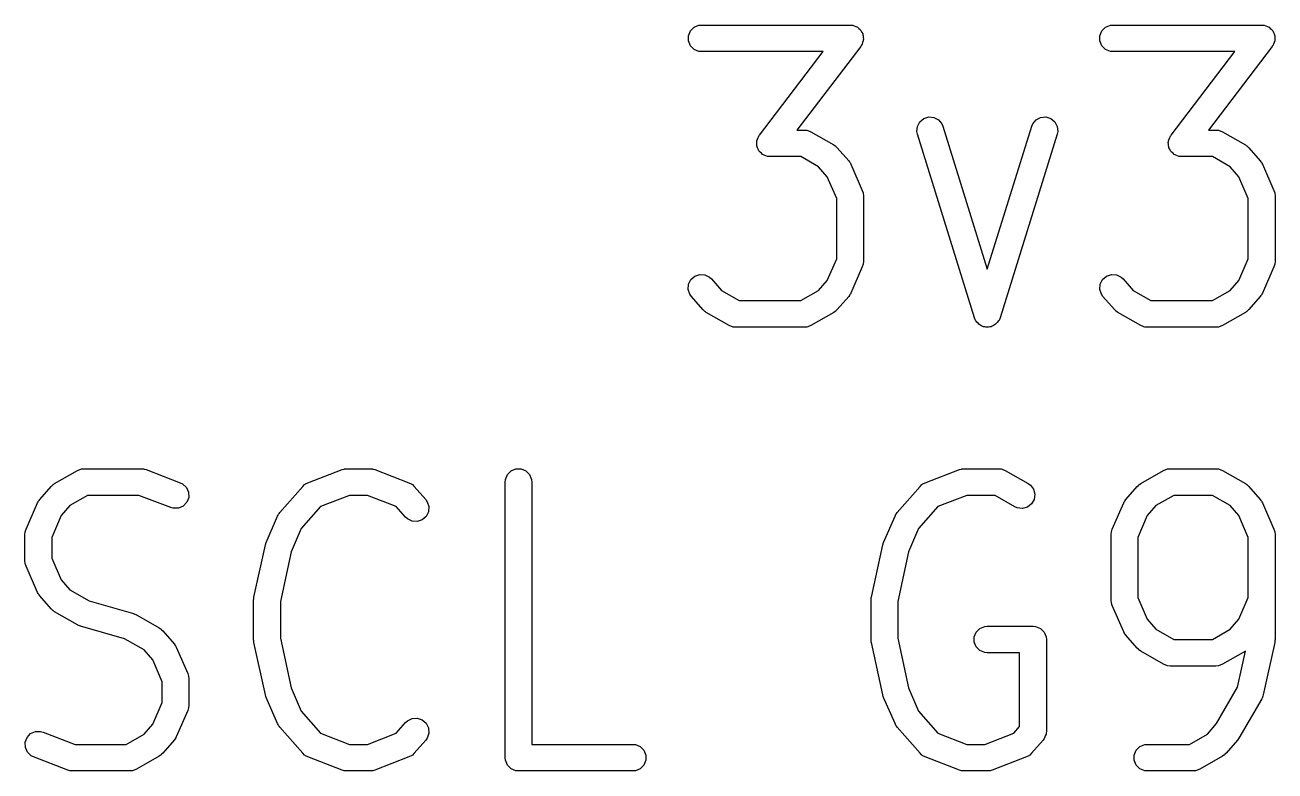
# Model space of a CAD drawing. Extents: x 0.22 to 2.57, y 0.23 to 2.1.
# Drawn here: x 1.7158 to 1.9925, y 0.9654 to 1.1305 of the extents above; entities that cross this region are included whole.
import ezdxf

# ---------------------------------------------------------------- set-up
doc = ezdxf.new("R2010")
doc.units = 0
doc.header["$MEASUREMENT"] = 0
doc.layers.add('BLACK', color=7, linetype='CONTINUOUS')

msp = doc.modelspace()

# ---------------------------------------------------------------- linework, layer by layer
at = {"layer": 'BLACK', "linetype": 'CONTINUOUS'}
for p, q in [((1.86262, 1.12816), (1.86306, 1.12923)), ((1.86306, 1.12923), (1.86388, 1.13004)), ((1.86388, 1.13004), (1.86494, 1.13048)), ((1.86494, 1.13048), (1.86552, 1.13054)), ((1.86552, 1.13054), (1.89842, 1.13054)), ((1.89842, 1.13054), (1.89855, 1.13053)), ((1.89855, 1.13053), (1.8986, 1.13054)), ((1.8986, 1.13054), (1.89868, 1.13052)), ((1.89868, 1.13052), (1.899, 1.13048)), ((1.899, 1.13048), (1.89935, 1.13034)), ((1.89935, 1.13034), (1.89972, 1.13024)), ((1.89972, 1.13024), (1.89988, 1.13012)), ((1.89988, 1.13012), (1.90006, 1.13004)), ((1.90006, 1.13004), (1.90033, 1.12977)), ((1.90033, 1.12977), (1.90063, 1.12954)), ((1.90063, 1.12954), (1.90073, 1.12937)), ((1.90073, 1.12937), (1.90088, 1.12923)), ((1.90088, 1.12923), (1.90102, 1.12888)), ((1.95374, 1.12816), (1.95418, 1.12923)), ((1.95418, 1.12923), (1.95499, 1.13004)), ((1.95499, 1.13004), (1.95606, 1.13048)), ((1.95606, 1.13048), (1.95663, 1.13054)), ((1.95663, 1.13054), (1.98953, 1.13054)), ((1.98953, 1.13054), (1.98966, 1.13053)), ((1.98966, 1.13053), (1.98972, 1.13054)), ((1.98972, 1.13054), (1.98979, 1.13052)), ((1.98979, 1.13052), (1.99011, 1.13048)), ((1.99011, 1.13048), (1.99046, 1.13034)), ((1.99046, 1.13034), (1.99083, 1.13024)), ((1.99083, 1.13024), (1.99099, 1.13012)), ((1.99099, 1.13012), (1.99117, 1.13004)), ((1.99117, 1.13004), (1.99144, 1.12977)), ((1.99144, 1.12977), (1.99175, 1.12954)), ((1.99175, 1.12954), (1.99185, 1.12937)), ((1.99185, 1.12937), (1.99199, 1.12923)), ((1.99199, 1.12923), (1.99214, 1.12888)), ((1.86262, 1.12701), (1.86262, 1.12816)), ((1.86306, 1.12595), (1.86262, 1.12701)), ((1.90107, 1.12629), (1.90091, 1.12602)), ((1.90102, 1.12888), (1.90121, 1.12855)), ((1.90117, 1.12666), (1.90107, 1.12629)), ((1.90132, 1.12701), (1.90117, 1.12666)), ((1.90121, 1.12855), (1.90124, 1.12835)), ((1.90124, 1.12835), (1.90132, 1.12816)), ((1.90132, 1.12816), (1.90132, 1.12778)), ((1.90132, 1.12778), (1.90137, 1.1274)), ((1.90137, 1.1274), (1.90132, 1.12721)), ((1.90132, 1.12721), (1.90132, 1.12701)), ((1.95374, 1.12701), (1.95374, 1.12816)), ((1.95418, 1.12595), (1.95374, 1.12701)), ((1.99219, 1.12629), (1.99202, 1.12602)), ((1.99214, 1.12888), (1.99233, 1.12855)), ((1.99228, 1.12666), (1.99219, 1.12629)), ((1.99243, 1.12701), (1.99228, 1.12666)), ((1.99233, 1.12855), (1.99235, 1.12835)), ((1.99235, 1.12835), (1.99243, 1.12816)), ((1.99243, 1.12816), (1.99243, 1.12778)), ((1.99243, 1.12778), (1.99248, 1.1274)), ((1.99248, 1.1274), (1.99243, 1.12721)), ((1.99243, 1.12721), (1.99243, 1.12701)), ((1.86388, 1.12513), (1.86306, 1.12595)), ((1.86494, 1.12469), (1.86388, 1.12513)), ((1.86552, 1.12464), (1.86494, 1.12469)), ((1.89246, 1.12464), (1.86552, 1.12464)), ((1.87836, 1.10613), (1.89246, 1.12464)), ((1.90077, 1.1258), (1.88667, 1.10729)), ((1.90084, 1.12591), (1.90077, 1.1258)), ((1.90088, 1.12595), (1.90084, 1.12591)), ((1.90091, 1.12602), (1.90088, 1.12595)), ((1.95499, 1.12513), (1.95418, 1.12595)), ((1.95606, 1.12469), (1.95499, 1.12513)), ((1.95663, 1.12464), (1.95606, 1.12469)), ((1.98357, 1.12464), (1.95663, 1.12464)), ((1.96947, 1.10613), (1.98357, 1.12464)), ((1.99188, 1.1258), (1.97778, 1.10729)), ((1.99195, 1.12591), (1.99188, 1.1258)), ((1.99199, 1.12595), (1.99195, 1.12591)), ((1.99202, 1.12602), (1.99199, 1.12595)), ((1.91384, 1.1091), (1.91473, 1.10984)), ((1.91473, 1.10984), (1.91583, 1.11018)), ((1.91583, 1.11018), (1.91697, 1.11008)), ((1.91697, 1.11008), (1.91799, 1.10954)), ((1.93959, 1.10954), (1.94061, 1.11008)), ((1.94061, 1.11008), (1.94176, 1.11018)), ((1.94176, 1.11018), (1.94286, 1.10984)), ((1.94286, 1.10984), (1.94374, 1.1091)), ((1.88667, 1.10729), (1.8883, 1.10729)), ((1.8883, 1.10729), (1.88887, 1.10724)), ((1.88887, 1.10724), (1.88905, 1.10716)), ((1.88905, 1.10716), (1.88924, 1.10714)), ((1.88924, 1.10714), (1.88977, 1.1069)), ((1.88977, 1.1069), (1.89483, 1.104)), ((1.9132, 1.10694), (1.91331, 1.10808)), ((1.91332, 1.10637), (1.9132, 1.10694)), ((1.91331, 1.10808), (1.91384, 1.1091)), ((1.91799, 1.10954), (1.91873, 1.10866)), ((1.91873, 1.10866), (1.91896, 1.10812)), ((1.91896, 1.10812), (1.92879, 1.07651)), ((1.92879, 1.07651), (1.93863, 1.10812)), ((1.93863, 1.10812), (1.93885, 1.10866)), ((1.93885, 1.10866), (1.93959, 1.10954)), ((1.94374, 1.1091), (1.94428, 1.10808)), ((1.94438, 1.10694), (1.94427, 1.10637)), ((1.94428, 1.10808), (1.94438, 1.10694)), ((1.97778, 1.10729), (1.97941, 1.10729)), ((1.97941, 1.10729), (1.97999, 1.10724)), ((1.97999, 1.10724), (1.98016, 1.10716)), ((1.98016, 1.10716), (1.98035, 1.10714)), ((1.98035, 1.10714), (1.98088, 1.1069)), ((1.98088, 1.1069), (1.98594, 1.104)), ((1.87776, 1.10452), (1.87781, 1.10472)), ((1.87781, 1.10415), (1.87776, 1.10452)), ((1.87781, 1.10492), (1.87795, 1.10527)), ((1.87781, 1.10472), (1.87781, 1.10492)), ((1.87781, 1.10377), (1.87781, 1.10415)), ((1.87795, 1.10527), (1.87805, 1.10564)), ((1.87805, 1.10564), (1.87822, 1.10591)), ((1.87822, 1.10591), (1.87825, 1.10598)), ((1.87825, 1.10598), (1.87829, 1.10602)), ((1.87829, 1.10602), (1.87836, 1.10613)), ((1.92597, 1.06569), (1.91332, 1.10637)), ((1.94427, 1.10637), (1.93161, 1.06569)), ((1.96887, 1.10452), (1.96892, 1.10472)), ((1.96892, 1.10415), (1.96887, 1.10452)), ((1.96892, 1.10492), (1.96907, 1.10527)), ((1.96892, 1.10472), (1.96892, 1.10492)), ((1.96892, 1.10377), (1.96892, 1.10415)), ((1.96907, 1.10527), (1.96917, 1.10564)), ((1.96917, 1.10564), (1.96933, 1.10591)), ((1.96933, 1.10591), (1.96936, 1.10598)), ((1.96936, 1.10598), (1.9694, 1.10602)), ((1.9694, 1.10602), (1.96947, 1.10613)), ((1.87788, 1.10358), (1.87781, 1.10377)), ((1.87791, 1.10338), (1.87788, 1.10358)), ((1.8781, 1.10305), (1.87791, 1.10338)), ((1.87825, 1.1027), (1.8781, 1.10305)), ((1.87839, 1.10256), (1.87825, 1.1027)), ((1.87849, 1.10239), (1.87839, 1.10256)), ((1.87879, 1.10216), (1.87849, 1.10239)), ((1.87906, 1.10189), (1.87879, 1.10216)), ((1.87925, 1.10181), (1.87906, 1.10189)), ((1.87941, 1.10169), (1.87925, 1.10181)), ((1.87978, 1.10159), (1.87941, 1.10169)), ((1.88013, 1.10145), (1.87978, 1.10159)), ((1.88045, 1.10141), (1.88013, 1.10145)), ((1.88052, 1.10139), (1.88045, 1.10141)), ((1.88057, 1.1014), (1.88052, 1.10139)), ((1.8807, 1.10139), (1.88057, 1.1014)), ((1.88751, 1.10139), (1.8807, 1.10139)), ((1.89146, 1.09912), (1.88751, 1.10139)), ((1.89483, 1.104), (1.8951, 1.10381)), ((1.8951, 1.10381), (1.89516, 1.10377)), ((1.89516, 1.10377), (1.89523, 1.10371)), ((1.89523, 1.10371), (1.8953, 1.10366)), ((1.8953, 1.10366), (1.89535, 1.1036)), ((1.89535, 1.1036), (1.89559, 1.10337)), ((1.89559, 1.10337), (1.89812, 1.10047)), ((1.969, 1.10358), (1.96892, 1.10377)), ((1.96902, 1.10338), (1.969, 1.10358)), ((1.96922, 1.10305), (1.96902, 1.10338)), ((1.96936, 1.1027), (1.96922, 1.10305)), ((1.9695, 1.10256), (1.96936, 1.1027)), ((1.9696, 1.10239), (1.9695, 1.10256)), ((1.96991, 1.10216), (1.9696, 1.10239)), ((1.97018, 1.10189), (1.96991, 1.10216)), ((1.97036, 1.10181), (1.97018, 1.10189)), ((1.97052, 1.10169), (1.97036, 1.10181)), ((1.97089, 1.10159), (1.97052, 1.10169)), ((1.97124, 1.10145), (1.97089, 1.10159)), ((1.97156, 1.10141), (1.97124, 1.10145)), ((1.97163, 1.10139), (1.97156, 1.10141)), ((1.97169, 1.1014), (1.97163, 1.10139)), ((1.97182, 1.10139), (1.97169, 1.1014)), ((1.97862, 1.10139), (1.97182, 1.10139)), ((1.98257, 1.09912), (1.97862, 1.10139)), ((1.98594, 1.104), (1.98621, 1.10381)), ((1.98621, 1.10381), (1.98628, 1.10377)), ((1.98628, 1.10377), (1.98634, 1.10371)), ((1.98634, 1.10371), (1.98641, 1.10366)), ((1.98641, 1.10366), (1.98646, 1.1036)), ((1.98646, 1.1036), (1.9867, 1.10337)), ((1.9867, 1.10337), (1.98923, 1.10047)), ((1.89336, 1.09693), (1.89146, 1.09912)), ((1.89812, 1.10047), (1.89826, 1.10027)), ((1.89826, 1.10027), (1.89831, 1.10021)), ((1.89831, 1.10021), (1.89838, 1.1001)), ((1.89838, 1.1001), (1.89845, 1.1)), ((1.89845, 1.1), (1.89848, 1.09992)), ((1.89848, 1.09992), (1.8986, 1.09971)), ((1.8986, 1.09971), (1.90113, 1.0939)), ((1.98448, 1.09693), (1.98257, 1.09912)), ((1.98923, 1.10047), (1.98937, 1.10027)), ((1.98937, 1.10027), (1.98943, 1.10021)), ((1.98943, 1.10021), (1.98949, 1.1001)), ((1.98949, 1.1001), (1.98957, 1.1)), ((1.98957, 1.1), (1.98959, 1.09992)), ((1.98959, 1.09992), (1.98971, 1.09971)), ((1.98971, 1.09971), (1.99224, 1.0939)), ((1.89547, 1.0921), (1.89336, 1.09693)), ((1.98658, 1.0921), (1.98448, 1.09693)), ((1.90113, 1.0939), (1.90131, 1.09335)), ((1.90131, 1.09335), (1.90131, 1.09332)), ((1.90131, 1.09332), (1.90132, 1.09329)), ((1.90132, 1.09329), (1.90137, 1.09272)), ((1.99224, 1.0939), (1.99242, 1.09335)), ((1.99242, 1.09335), (1.99242, 1.09332)), ((1.99242, 1.09332), (1.99243, 1.09329)), ((1.99243, 1.09329), (1.99249, 1.09272)), ((1.89547, 1.0788), (1.89547, 1.0921)), ((1.90137, 1.09272), (1.90137, 1.07819)), ((1.98658, 1.0788), (1.98658, 1.0921)), ((1.99249, 1.09272), (1.99249, 1.07819)), ((1.89336, 1.07397), (1.89547, 1.0788)), ((1.90113, 1.07701), (1.8986, 1.0712)), ((1.90131, 1.07756), (1.90113, 1.07701)), ((1.90132, 1.07761), (1.90131, 1.07759)), ((1.90131, 1.07759), (1.90131, 1.07756)), ((1.90137, 1.07819), (1.90132, 1.07761)), ((1.98448, 1.07397), (1.98658, 1.0788)), ((1.99224, 1.07701), (1.98971, 1.0712)), ((1.99242, 1.07756), (1.99224, 1.07701)), ((1.99243, 1.07761), (1.99242, 1.07759)), ((1.99242, 1.07759), (1.99242, 1.07756)), ((1.99249, 1.07819), (1.99243, 1.07761)), ((1.86267, 1.07315), (1.86318, 1.07418)), ((1.86318, 1.07418), (1.86405, 1.07494)), ((1.86405, 1.07494), (1.86514, 1.07531)), ((1.86514, 1.07531), (1.86629, 1.07523)), ((1.86629, 1.07523), (1.86732, 1.07471)), ((1.86732, 1.07471), (1.86775, 1.07432)), ((1.86775, 1.07432), (1.86995, 1.07178)), ((1.89146, 1.07178), (1.89336, 1.07397)), ((1.95378, 1.07315), (1.9543, 1.07418)), ((1.9543, 1.07418), (1.95516, 1.07494)), ((1.95516, 1.07494), (1.95626, 1.07531)), ((1.95626, 1.07531), (1.95741, 1.07523)), ((1.95741, 1.07523), (1.95844, 1.07471)), ((1.95844, 1.07471), (1.95886, 1.07432)), ((1.95886, 1.07432), (1.96106, 1.07178)), ((1.98257, 1.07178), (1.98448, 1.07397)), ((1.86259, 1.072), (1.86267, 1.07315)), ((1.86296, 1.07091), (1.86259, 1.072)), ((1.86329, 1.07044), (1.86296, 1.07091)), ((1.86995, 1.07178), (1.8739, 1.06952)), ((1.88751, 1.06952), (1.89146, 1.07178)), ((1.89845, 1.07091), (1.89838, 1.0708)), ((1.89848, 1.07098), (1.89845, 1.07091)), ((1.8986, 1.0712), (1.89848, 1.07098)), ((1.9537, 1.072), (1.95378, 1.07315)), ((1.95407, 1.07091), (1.9537, 1.072)), ((1.95441, 1.07044), (1.95407, 1.07091)), ((1.96106, 1.07178), (1.96501, 1.06952)), ((1.97862, 1.06952), (1.98257, 1.07178)), ((1.98957, 1.07091), (1.98949, 1.0708)), ((1.98959, 1.07098), (1.98957, 1.07091)), ((1.98971, 1.0712), (1.98959, 1.07098)), ((1.86582, 1.06753), (1.86329, 1.07044)), ((1.8739, 1.06952), (1.88751, 1.06952)), ((1.89812, 1.07044), (1.89559, 1.06753)), ((1.89826, 1.07064), (1.89812, 1.07044)), ((1.89831, 1.07069), (1.89826, 1.07064)), ((1.89838, 1.0708), (1.89831, 1.07069)), ((1.95694, 1.06753), (1.95441, 1.07044)), ((1.96501, 1.06952), (1.97862, 1.06952)), ((1.98923, 1.07044), (1.9867, 1.06753)), ((1.98937, 1.07064), (1.98923, 1.07044)), ((1.98943, 1.07069), (1.98937, 1.07064)), ((1.98949, 1.0708), (1.98943, 1.07069)), ((1.86606, 1.06731), (1.86582, 1.06753)), ((1.86611, 1.06725), (1.86606, 1.06731)), ((1.86618, 1.06719), (1.86611, 1.06725)), ((1.86624, 1.06713), (1.86618, 1.06719)), ((1.86631, 1.0671), (1.86624, 1.06713)), ((1.86658, 1.06691), (1.86631, 1.0671)), ((1.87164, 1.064), (1.86658, 1.06691)), ((1.89483, 1.06691), (1.88977, 1.064)), ((1.8951, 1.0671), (1.89483, 1.06691)), ((1.89516, 1.06713), (1.8951, 1.0671)), ((1.89523, 1.06719), (1.89516, 1.06713)), ((1.8953, 1.06725), (1.89523, 1.06719)), ((1.89535, 1.06731), (1.8953, 1.06725)), ((1.89559, 1.06753), (1.89535, 1.06731)), ((1.9262, 1.06515), (1.92597, 1.06569)), ((1.93161, 1.06569), (1.93139, 1.06515)), ((1.95717, 1.06731), (1.95694, 1.06753)), ((1.95722, 1.06725), (1.95717, 1.06731)), ((1.95729, 1.06719), (1.95722, 1.06725)), ((1.95736, 1.06713), (1.95729, 1.06719)), ((1.95743, 1.0671), (1.95736, 1.06713)), ((1.95769, 1.06691), (1.95743, 1.0671)), ((1.96275, 1.064), (1.95769, 1.06691)), ((1.98594, 1.06691), (1.98088, 1.064)), ((1.98621, 1.0671), (1.98594, 1.06691)), ((1.98628, 1.06713), (1.98621, 1.0671)), ((1.98634, 1.06719), (1.98628, 1.06713)), ((1.98641, 1.06725), (1.98634, 1.06719)), ((1.98646, 1.06731), (1.98641, 1.06725)), ((1.9867, 1.06753), (1.98646, 1.06731)), ((1.87217, 1.06377), (1.87164, 1.064)), ((1.87236, 1.06374), (1.87217, 1.06377)), ((1.87254, 1.06367), (1.87236, 1.06374)), ((1.87311, 1.06361), (1.87254, 1.06367)), ((1.8883, 1.06361), (1.87311, 1.06361)), ((1.88887, 1.06367), (1.8883, 1.06361)), ((1.88905, 1.06374), (1.88887, 1.06367)), ((1.88924, 1.06377), (1.88905, 1.06374)), ((1.88977, 1.064), (1.88924, 1.06377)), ((1.92637, 1.06495), (1.9262, 1.06515)), ((1.9265, 1.06471), (1.92637, 1.06495)), ((1.92674, 1.06451), (1.9265, 1.06471)), ((1.92693, 1.06427), (1.92674, 1.06451)), ((1.92717, 1.06414), (1.92693, 1.06427)), ((1.92738, 1.06397), (1.92717, 1.06414)), ((1.92768, 1.06388), (1.92738, 1.06397)), ((1.92795, 1.06373), (1.92768, 1.06388)), ((1.92822, 1.06371), (1.92795, 1.06373)), ((1.92848, 1.06363), (1.92822, 1.06371)), ((1.92879, 1.06366), (1.92848, 1.06363)), ((1.9291, 1.06363), (1.92879, 1.06366)), ((1.92936, 1.06371), (1.9291, 1.06363)), ((1.92963, 1.06373), (1.92936, 1.06371)), ((1.9299, 1.06388), (1.92963, 1.06373)), ((1.9302, 1.06397), (1.9299, 1.06388)), ((1.93041, 1.06414), (1.9302, 1.06397)), ((1.93065, 1.06427), (1.93041, 1.06414)), ((1.93085, 1.06451), (1.93065, 1.06427)), ((1.93109, 1.06471), (1.93085, 1.06451)), ((1.93121, 1.06495), (1.93109, 1.06471)), ((1.93139, 1.06515), (1.93121, 1.06495)), ((1.96328, 1.06377), (1.96275, 1.064)), ((1.96347, 1.06374), (1.96328, 1.06377)), ((1.96365, 1.06367), (1.96347, 1.06374)), ((1.96422, 1.06361), (1.96365, 1.06367)), ((1.97941, 1.06361), (1.96422, 1.06361)), ((1.97999, 1.06367), (1.97941, 1.06361)), ((1.98016, 1.06374), (1.97999, 1.06367)), ((1.98035, 1.06377), (1.98016, 1.06374)), ((1.98088, 1.064), (1.98035, 1.06377)), ((1.72791, 1.03214), (1.7281, 1.03217)), ((1.7281, 1.03217), (1.72827, 1.03224)), ((1.72827, 1.03224), (1.72885, 1.0323)), ((1.72885, 1.0323), (1.7415, 1.0323)), ((1.7415, 1.0323), (1.74195, 1.03225)), ((1.74195, 1.03225), (1.742, 1.03225)), ((1.742, 1.03225), (1.74204, 1.03224)), ((1.74204, 1.03224), (1.74208, 1.03224)), ((1.74208, 1.03224), (1.74213, 1.03222)), ((1.74213, 1.03222), (1.74256, 1.0321)), ((1.786, 1.0321), (1.78643, 1.03222)), ((1.78643, 1.03222), (1.78648, 1.03224)), ((1.78648, 1.03224), (1.78652, 1.03224)), ((1.78652, 1.03224), (1.78656, 1.03225)), ((1.78656, 1.03225), (1.78662, 1.03225)), ((1.78662, 1.03225), (1.78706, 1.0323)), ((1.78706, 1.0323), (1.79212, 1.0323)), ((1.79212, 1.0323), (1.79256, 1.03225)), ((1.79256, 1.03225), (1.79262, 1.03225)), ((1.79262, 1.03225), (1.79266, 1.03224)), ((1.79266, 1.03224), (1.7927, 1.03224)), ((1.7927, 1.03224), (1.79275, 1.03222)), ((1.79275, 1.03222), (1.79318, 1.0321)), ((1.82338, 1.0318), (1.82445, 1.03224)), ((1.82445, 1.03224), (1.8256, 1.03224)), ((1.8256, 1.03224), (1.82666, 1.0318)), ((1.92267, 1.0321), (1.9231, 1.03222)), ((1.9231, 1.03222), (1.92315, 1.03224)), ((1.92315, 1.03224), (1.92319, 1.03224)), ((1.92319, 1.03224), (1.92323, 1.03225)), ((1.92323, 1.03225), (1.92329, 1.03225)), ((1.92329, 1.03225), (1.92373, 1.0323)), ((1.92373, 1.0323), (1.93132, 1.0323)), ((1.93132, 1.0323), (1.9319, 1.03224)), ((1.9319, 1.03224), (1.93208, 1.03217)), ((1.93208, 1.03217), (1.93227, 1.03214)), ((1.96834, 1.03214), (1.96853, 1.03217)), ((1.96853, 1.03217), (1.96871, 1.03224)), ((1.96871, 1.03224), (1.96929, 1.0323)), ((1.96929, 1.0323), (1.97941, 1.0323)), ((1.97941, 1.0323), (1.97999, 1.03224)), ((1.97999, 1.03224), (1.98016, 1.03217)), ((1.98016, 1.03217), (1.98035, 1.03214)), ((1.72232, 1.029), (1.72738, 1.0319)), ((1.72738, 1.0319), (1.72791, 1.03214)), ((1.74256, 1.0321), (1.75015, 1.0292)), ((1.77841, 1.0292), (1.786, 1.0321)), ((1.79318, 1.0321), (1.80077, 1.0292)), ((1.82207, 1.02934), (1.82213, 1.02992)), ((1.82213, 1.02992), (1.82257, 1.03098)), ((1.82257, 1.03098), (1.82338, 1.0318)), ((1.82666, 1.0318), (1.82748, 1.03098)), ((1.82748, 1.03098), (1.82792, 1.02992)), ((1.82792, 1.02992), (1.82798, 1.02934)), ((1.91508, 1.0292), (1.92267, 1.0321)), ((1.93227, 1.03214), (1.93279, 1.0319)), ((1.93279, 1.0319), (1.93785, 1.029)), ((1.96275, 1.029), (1.96782, 1.0319)), ((1.96782, 1.0319), (1.96834, 1.03214)), ((1.98035, 1.03214), (1.98088, 1.0319)), ((1.98088, 1.0319), (1.98594, 1.029)), ((1.71903, 1.02547), (1.72156, 1.02838)), ((1.72156, 1.02838), (1.7218, 1.0286)), ((1.7218, 1.0286), (1.72184, 1.02866)), ((1.72184, 1.02866), (1.72192, 1.02871)), ((1.72192, 1.02871), (1.72198, 1.02877)), ((1.72198, 1.02877), (1.72205, 1.02881)), ((1.72205, 1.02881), (1.72232, 1.029)), ((1.75015, 1.0292), (1.75067, 1.02894)), ((1.75067, 1.02894), (1.75151, 1.02814)), ((1.75151, 1.02814), (1.75197, 1.02709)), ((1.75197, 1.02709), (1.75201, 1.02594)), ((1.77218, 1.02257), (1.77724, 1.02838)), ((1.77724, 1.02838), (1.77766, 1.02877)), ((1.77766, 1.02877), (1.77779, 1.02884)), ((1.77779, 1.02884), (1.77789, 1.02894)), ((1.77789, 1.02894), (1.77841, 1.0292)), ((1.80077, 1.0292), (1.80129, 1.02894)), ((1.80129, 1.02894), (1.80139, 1.02884)), ((1.80139, 1.02884), (1.80152, 1.02877)), ((1.80152, 1.02877), (1.80194, 1.02838)), ((1.80194, 1.02838), (1.80447, 1.02547)), ((1.82207, 0.96832), (1.82207, 1.02934)), ((1.82798, 1.02934), (1.82798, 0.97127)), ((1.90885, 1.02257), (1.91391, 1.02838)), ((1.91391, 1.02838), (1.91433, 1.02877)), ((1.91433, 1.02877), (1.91446, 1.02884)), ((1.91446, 1.02884), (1.91456, 1.02894)), ((1.91456, 1.02894), (1.91508, 1.0292)), ((1.93785, 1.029), (1.93833, 1.02866)), ((1.93833, 1.02866), (1.93903, 1.02775)), ((1.93903, 1.02775), (1.93933, 1.02664)), ((1.93933, 1.02664), (1.93918, 1.0255)), ((1.95947, 1.02547), (1.962, 1.02838)), ((1.962, 1.02838), (1.96224, 1.0286)), ((1.96224, 1.0286), (1.96228, 1.02866)), ((1.96228, 1.02866), (1.96236, 1.02871)), ((1.96236, 1.02871), (1.96242, 1.02877)), ((1.96242, 1.02877), (1.96249, 1.02881)), ((1.96249, 1.02881), (1.96275, 1.029)), ((1.98594, 1.029), (1.98621, 1.02881)), ((1.98621, 1.02881), (1.98628, 1.02877)), ((1.98628, 1.02877), (1.98634, 1.02871)), ((1.98634, 1.02871), (1.98641, 1.02866)), ((1.98641, 1.02866), (1.98646, 1.0286)), ((1.98646, 1.0286), (1.9867, 1.02838)), ((1.9867, 1.02838), (1.98923, 1.02547)), ((1.71602, 1.0189), (1.71855, 1.02471)), ((1.71855, 1.02471), (1.71867, 1.02493)), ((1.71867, 1.02493), (1.71869, 1.025)), ((1.71869, 1.025), (1.71877, 1.0251)), ((1.71877, 1.0251), (1.71883, 1.02522)), ((1.71883, 1.02522), (1.71889, 1.02527)), ((1.71889, 1.02527), (1.71903, 1.02547)), ((1.72569, 1.02412), (1.72378, 1.02194)), ((1.72964, 1.02639), (1.72569, 1.02412)), ((1.74096, 1.02639), (1.72964, 1.02639)), ((1.74804, 1.02368), (1.74096, 1.02639)), ((1.7508, 1.02403), (1.74975, 1.02356)), ((1.75159, 1.02486), (1.7508, 1.02403)), ((1.75201, 1.02594), (1.75159, 1.02486)), ((1.78121, 1.02394), (1.77693, 1.01903)), ((1.78761, 1.02639), (1.78121, 1.02394)), ((1.79158, 1.02639), (1.78761, 1.02639)), ((1.79797, 1.02394), (1.79158, 1.02639)), ((1.80002, 1.02159), (1.79797, 1.02394)), ((1.80447, 1.02547), (1.80481, 1.025)), ((1.80481, 1.025), (1.80517, 1.02391)), ((1.80517, 1.02391), (1.80509, 1.02276)), ((1.91788, 1.02394), (1.9136, 1.01903)), ((1.92428, 1.02639), (1.91788, 1.02394)), ((1.93054, 1.02639), (1.92428, 1.02639)), ((1.93491, 1.02388), (1.93054, 1.02639)), ((1.93544, 1.02364), (1.93491, 1.02388)), ((1.93861, 1.0245), (1.9377, 1.02379)), ((1.93918, 1.0255), (1.93861, 1.0245)), ((1.95646, 1.0189), (1.95899, 1.02471)), ((1.95899, 1.02471), (1.95911, 1.02493)), ((1.95911, 1.02493), (1.95913, 1.025)), ((1.95913, 1.025), (1.95921, 1.0251)), ((1.95921, 1.0251), (1.95927, 1.02522)), ((1.95927, 1.02522), (1.95932, 1.02527)), ((1.95932, 1.02527), (1.95947, 1.02547)), ((1.96613, 1.02412), (1.96422, 1.02194)), ((1.97007, 1.02639), (1.96613, 1.02412)), ((1.97862, 1.02639), (1.97007, 1.02639)), ((1.98257, 1.02412), (1.97862, 1.02639)), ((1.98448, 1.02194), (1.98257, 1.02412)), ((1.98923, 1.02547), (1.98937, 1.02527)), ((1.98937, 1.02527), (1.98943, 1.02522)), ((1.98943, 1.02522), (1.98949, 1.0251)), ((1.98949, 1.0251), (1.98957, 1.025)), ((1.98957, 1.025), (1.98959, 1.02493)), ((1.98959, 1.02493), (1.98971, 1.02471)), ((1.98971, 1.02471), (1.99224, 1.0189)), ((1.72378, 1.02194), (1.72168, 1.0171)), ((1.7486, 1.02353), (1.74804, 1.02368)), ((1.74975, 1.02356), (1.7486, 1.02353)), ((1.76917, 1.01599), (1.7717, 1.0218)), ((1.7717, 1.0218), (1.77182, 1.02202)), ((1.77182, 1.02202), (1.77184, 1.02209)), ((1.77184, 1.02209), (1.77192, 1.0222)), ((1.77192, 1.0222), (1.77198, 1.02231)), ((1.77198, 1.02231), (1.77203, 1.02236)), ((1.77203, 1.02236), (1.77218, 1.02257)), ((1.80044, 1.0212), (1.80002, 1.02159)), ((1.80147, 1.02068), (1.80044, 1.0212)), ((1.80458, 1.02173), (1.80371, 1.02097)), ((1.80509, 1.02276), (1.80458, 1.02173)), ((1.90584, 1.01599), (1.90837, 1.0218)), ((1.90837, 1.0218), (1.90849, 1.02202)), ((1.90849, 1.02202), (1.90851, 1.02209)), ((1.90851, 1.02209), (1.90859, 1.0222)), ((1.90859, 1.0222), (1.90865, 1.02231)), ((1.90865, 1.02231), (1.90871, 1.02236)), ((1.90871, 1.02236), (1.90885, 1.02257)), ((1.93659, 1.02349), (1.93544, 1.02364)), ((1.9377, 1.02379), (1.93659, 1.02349)), ((1.96422, 1.02194), (1.96212, 1.0171)), ((1.98658, 1.0171), (1.98448, 1.02194)), ((1.71583, 1.0183), (1.71584, 1.01832)), ((1.71584, 1.01835), (1.71602, 1.0189)), ((1.71584, 1.01832), (1.71584, 1.01835)), ((1.77693, 1.01903), (1.7747, 1.0139)), ((1.80262, 1.0206), (1.80147, 1.02068)), ((1.80371, 1.02097), (1.80262, 1.0206)), ((1.9136, 1.01903), (1.91137, 1.0139)), ((1.95627, 1.0183), (1.95628, 1.01832)), ((1.95628, 1.01835), (1.95646, 1.0189)), ((1.95628, 1.01832), (1.95628, 1.01835)), ((1.99224, 1.0189), (1.99242, 1.01835)), ((1.99242, 1.01835), (1.99242, 1.01832)), ((1.99242, 1.01832), (1.99243, 1.0183)), ((1.71577, 1.01772), (1.71583, 1.0183)), ((1.71577, 1.01191), (1.71577, 1.01772)), ((1.72168, 1.0171), (1.72168, 1.01252)), ((1.76899, 1.01544), (1.76917, 1.01599)), ((1.90566, 1.01544), (1.90584, 1.01599)), ((1.95621, 1.01772), (1.95627, 1.0183)), ((1.95621, 1.00319), (1.95621, 1.01772)), ((1.96212, 1.0171), (1.96212, 1.00381)), ((1.98658, 1.00381), (1.98658, 1.0171)), ((1.99243, 1.0183), (1.99249, 1.01772)), ((1.99249, 1.01772), (1.99249, 0.99447)), ((1.76646, 1.00382), (1.76899, 1.01544)), ((1.7747, 1.0139), (1.7723, 1.00287)), ((1.90313, 1.00382), (1.90566, 1.01544)), ((1.91137, 1.0139), (1.90897, 1.00287)), ((1.71583, 1.01133), (1.71577, 1.01191)), ((1.71584, 1.01131), (1.71583, 1.01133)), ((1.71584, 1.01128), (1.71584, 1.01131)), ((1.71602, 1.01073), (1.71584, 1.01128)), ((1.71855, 1.00492), (1.71602, 1.01073)), ((1.72168, 1.01252), (1.72378, 1.00769)), ((1.72378, 1.00769), (1.72569, 1.0055)), ((1.71867, 1.0047), (1.71855, 1.00492)), ((1.71869, 1.00463), (1.71867, 1.0047)), ((1.71877, 1.00452), (1.71869, 1.00463)), ((1.71883, 1.00441), (1.71877, 1.00452)), ((1.72569, 1.0055), (1.73001, 1.00302)), ((1.71889, 1.00436), (1.71883, 1.00441)), ((1.71903, 1.00416), (1.71889, 1.00436)), ((1.72156, 1.00125), (1.71903, 1.00416)), ((1.73001, 1.00302), (1.73979, 1.00022)), ((1.76639, 1.00324), (1.76642, 1.00351)), ((1.76639, 1.00323), (1.76639, 1.00324)), ((1.76639, 1.00319), (1.76639, 1.00323)), ((1.76639, 0.99447), (1.76639, 1.00319)), ((1.76642, 1.00351), (1.76645, 1.00377)), ((1.76645, 1.00378), (1.76646, 1.00382)), ((1.76645, 1.00377), (1.76645, 1.00378)), ((1.7723, 1.00287), (1.7723, 0.99479)), ((1.90306, 1.00324), (1.90309, 1.00351)), ((1.90306, 1.00323), (1.90306, 1.00324)), ((1.90306, 1.00319), (1.90306, 1.00323)), ((1.90306, 0.99447), (1.90306, 1.00319)), ((1.90309, 1.00351), (1.90312, 1.00377)), ((1.90312, 1.00378), (1.90313, 1.00382)), ((1.90312, 1.00377), (1.90312, 1.00378)), ((1.90897, 1.00287), (1.90897, 0.99479)), ((1.95627, 1.00261), (1.95621, 1.00319)), ((1.95628, 1.00259), (1.95627, 1.00261)), ((1.95628, 1.00256), (1.95628, 1.00259)), ((1.95646, 1.00201), (1.95628, 1.00256)), ((1.95899, 0.9962), (1.95646, 1.00201)), ((1.96212, 1.00381), (1.96422, 0.99898)), ((1.98448, 0.99897), (1.98658, 1.00381)), ((1.7218, 1.00103), (1.72156, 1.00125)), ((1.72184, 1.00097), (1.7218, 1.00103)), ((1.72192, 1.00091), (1.72184, 1.00097)), ((1.72198, 1.00085), (1.72192, 1.00091)), ((1.72205, 1.00082), (1.72198, 1.00085)), ((1.72232, 1.00063), (1.72205, 1.00082)), ((1.72738, 0.99772), (1.72232, 1.00063)), ((1.73979, 1.00022), (1.73987, 1.00018)), ((1.73987, 1.00018), (1.73991, 1.00018)), ((1.73991, 1.00018), (1.74012, 1.00009)), ((1.74012, 1.00009), (1.74032, 1)), ((1.74032, 1), (1.74036, 0.99998)), ((1.74036, 0.99998), (1.74044, 0.99994)), ((1.74044, 0.99994), (1.7455, 0.99703)), ((1.96422, 0.99898), (1.96613, 0.99679)), ((1.98257, 0.99679), (1.98448, 0.99897)), ((1.72746, 0.99769), (1.72738, 0.99772)), ((1.7275, 0.99766), (1.72746, 0.99769)), ((1.7277, 0.99758), (1.7275, 0.99766)), ((1.72791, 0.99749), (1.7277, 0.99758)), ((1.72795, 0.99748), (1.72791, 0.99749)), ((1.72803, 0.99745), (1.72795, 0.99748)), ((1.73781, 0.99464), (1.72803, 0.99745)), ((1.7455, 0.99703), (1.74577, 0.99684)), ((1.74577, 0.99684), (1.74584, 0.99681)), ((1.74584, 0.99681), (1.7459, 0.99675)), ((1.7459, 0.99675), (1.74598, 0.9967)), ((1.74598, 0.9967), (1.74602, 0.99664)), ((1.74602, 0.99664), (1.74626, 0.99641)), ((1.74626, 0.99641), (1.74879, 0.99351)), ((1.92634, 0.99611), (1.92715, 0.99693)), ((1.92715, 0.99693), (1.92822, 0.99737)), ((1.92822, 0.99737), (1.92879, 0.99743)), ((1.92879, 0.99743), (1.93892, 0.99743)), ((1.93892, 0.99743), (1.93949, 0.99737)), ((1.93949, 0.99737), (1.94056, 0.99693)), ((1.94056, 0.99693), (1.94137, 0.99611)), ((1.95911, 0.99598), (1.95899, 0.9962)), ((1.96613, 0.99679), (1.97007, 0.99452)), ((1.97862, 0.99452), (1.98257, 0.99679)), ((1.74213, 0.99216), (1.73781, 0.99464)), ((1.74879, 0.99351), (1.74894, 0.9933)), ((1.76639, 0.99444), (1.76639, 0.99447)), ((1.76639, 0.99442), (1.76639, 0.99444)), ((1.76642, 0.99416), (1.76639, 0.99442)), ((1.76645, 0.9939), (1.76642, 0.99416)), ((1.76645, 0.99388), (1.76645, 0.9939)), ((1.76646, 0.99384), (1.76645, 0.99388)), ((1.76899, 0.98222), (1.76646, 0.99384)), ((1.7723, 0.99479), (1.7747, 0.98376)), ((1.90306, 0.99444), (1.90306, 0.99447)), ((1.90306, 0.99442), (1.90306, 0.99444)), ((1.90309, 0.99416), (1.90306, 0.99442)), ((1.90312, 0.9939), (1.90309, 0.99416)), ((1.90312, 0.99388), (1.90312, 0.9939)), ((1.90313, 0.99384), (1.90312, 0.99388)), ((1.90566, 0.98222), (1.90313, 0.99384)), ((1.90897, 0.99479), (1.91137, 0.98376)), ((1.9259, 0.99505), (1.92634, 0.99611)), ((1.9259, 0.9939), (1.9259, 0.99505)), ((1.92634, 0.99283), (1.9259, 0.9939)), ((1.94137, 0.99611), (1.94181, 0.99505)), ((1.94181, 0.99505), (1.94187, 0.99447)), ((1.94187, 0.99447), (1.94187, 0.97413)), ((1.95913, 0.99591), (1.95911, 0.99598)), ((1.95921, 0.99581), (1.95913, 0.99591)), ((1.95927, 0.99569), (1.95921, 0.99581)), ((1.95932, 0.99564), (1.95927, 0.99569)), ((1.95947, 0.99544), (1.95932, 0.99564)), ((1.962, 0.99253), (1.95947, 0.99544)), ((1.97007, 0.99452), (1.97862, 0.99452)), ((1.99242, 0.99384), (1.98989, 0.98222)), ((1.99243, 0.9939), (1.99242, 0.99388)), ((1.99242, 0.99388), (1.99242, 0.99384)), ((1.99246, 0.99416), (1.99243, 0.9939)), ((1.99249, 0.99442), (1.99246, 0.99416)), ((1.99249, 0.99447), (1.99248, 0.99444)), ((1.99248, 0.99444), (1.99249, 0.99442)), ((1.74404, 0.98997), (1.74213, 0.99216)), ((1.74894, 0.9933), (1.74899, 0.99325)), ((1.74899, 0.99325), (1.74905, 0.99314)), ((1.74905, 0.99314), (1.74913, 0.99303)), ((1.74913, 0.99303), (1.74915, 0.99296)), ((1.74915, 0.99296), (1.74927, 0.99275)), ((1.74927, 0.99275), (1.7518, 0.98693)), ((1.92715, 0.99202), (1.92634, 0.99283)), ((1.92822, 0.99158), (1.92715, 0.99202)), ((1.92879, 0.99152), (1.92822, 0.99158)), ((1.93596, 0.99152), (1.92879, 0.99152)), ((1.93596, 0.97524), (1.93596, 0.99152)), ((1.96224, 0.99231), (1.962, 0.99253)), ((1.96228, 0.99225), (1.96224, 0.99231)), ((1.96236, 0.9922), (1.96228, 0.99225)), ((1.96242, 0.99214), (1.96236, 0.9922)), ((1.96249, 0.9921), (1.96242, 0.99214)), ((1.96275, 0.99191), (1.96249, 0.9921)), ((1.96782, 0.98901), (1.96275, 0.99191)), ((1.98594, 0.99191), (1.98088, 0.98901)), ((1.98422, 0.98393), (1.98596, 0.99192)), ((1.98596, 0.99192), (1.98594, 0.99191)), ((1.74614, 0.98514), (1.74404, 0.98997)), ((1.96834, 0.98877), (1.96782, 0.98901)), ((1.96853, 0.98874), (1.96834, 0.98877)), ((1.96871, 0.98867), (1.96853, 0.98874)), ((1.96929, 0.98861), (1.96871, 0.98867)), ((1.97941, 0.98861), (1.96929, 0.98861)), ((1.97999, 0.98867), (1.97941, 0.98861)), ((1.98016, 0.98874), (1.97999, 0.98867)), ((1.98035, 0.98877), (1.98016, 0.98874)), ((1.98088, 0.98901), (1.98035, 0.98877)), ((1.74614, 0.98056), (1.74614, 0.98514)), ((1.7518, 0.98693), (1.75198, 0.98638)), ((1.75198, 0.98638), (1.75198, 0.98636)), ((1.75198, 0.98636), (1.75199, 0.98633)), ((1.75199, 0.98633), (1.75205, 0.98576)), ((1.75205, 0.98576), (1.75205, 0.97994)), ((1.7747, 0.98376), (1.77693, 0.97863)), ((1.91137, 0.98376), (1.9136, 0.97863)), ((1.97953, 0.97586), (1.98422, 0.98393)), ((1.74404, 0.97573), (1.74614, 0.98056)), ((1.75205, 0.97994), (1.75199, 0.97937)), ((1.76909, 0.98189), (1.76899, 0.98222)), ((1.76917, 0.98167), (1.76909, 0.98189)), ((1.7717, 0.97586), (1.76917, 0.98167)), ((1.90577, 0.98189), (1.90566, 0.98222)), ((1.90584, 0.98167), (1.90577, 0.98189)), ((1.90837, 0.97586), (1.90584, 0.98167)), ((1.98956, 0.98137), (1.9845, 0.97265)), ((1.98967, 0.98161), (1.98956, 0.98137)), ((1.98971, 0.98167), (1.98967, 0.98161)), ((1.98975, 0.98178), (1.98971, 0.98167)), ((1.9898, 0.98189), (1.98975, 0.98178)), ((1.98981, 0.98197), (1.9898, 0.98189)), ((1.98989, 0.98222), (1.98981, 0.98197)), ((1.7518, 0.97876), (1.74927, 0.97295)), ((1.75198, 0.97932), (1.7518, 0.97876)), ((1.75199, 0.97937), (1.75198, 0.97934)), ((1.75198, 0.97934), (1.75198, 0.97932)), ((1.77693, 0.97863), (1.78121, 0.97372)), ((1.80044, 0.97647), (1.80147, 0.97698)), ((1.80147, 0.97698), (1.80262, 0.97706)), ((1.80262, 0.97706), (1.80371, 0.97669)), ((1.9136, 0.97863), (1.91788, 0.97372)), ((1.71702, 0.97364), (1.71807, 0.97411)), ((1.71807, 0.97411), (1.71922, 0.97414)), ((1.71922, 0.97414), (1.71978, 0.97398)), ((1.74213, 0.97354), (1.74404, 0.97573)), ((1.77182, 0.97564), (1.7717, 0.97586)), ((1.77184, 0.97557), (1.77182, 0.97564)), ((1.77192, 0.97547), (1.77184, 0.97557)), ((1.77198, 0.97535), (1.77192, 0.97547)), ((1.77203, 0.9753), (1.77198, 0.97535)), ((1.77218, 0.9751), (1.77203, 0.9753)), ((1.77724, 0.96929), (1.77218, 0.9751)), ((1.79797, 0.97372), (1.80002, 0.97607)), ((1.80002, 0.97607), (1.80044, 0.97647)), ((1.80371, 0.97669), (1.80458, 0.97594)), ((1.80458, 0.97594), (1.80509, 0.97491)), ((1.80509, 0.97491), (1.80517, 0.97376)), ((1.90849, 0.97564), (1.90837, 0.97586)), ((1.90851, 0.97557), (1.90849, 0.97564)), ((1.90859, 0.97547), (1.90851, 0.97557)), ((1.90865, 0.97535), (1.90859, 0.97547)), ((1.90871, 0.9753), (1.90865, 0.97535)), ((1.90885, 0.9751), (1.90871, 0.9753)), ((1.91391, 0.96929), (1.90885, 0.9751)), ((1.93464, 0.97372), (1.93596, 0.97524)), ((1.94187, 0.97413), (1.94184, 0.97383)), ((1.97751, 0.97354), (1.97953, 0.97586)), ((1.71581, 0.97172), (1.71623, 0.9728)), ((1.71585, 0.97057), (1.71581, 0.97172)), ((1.71623, 0.9728), (1.71702, 0.97364)), ((1.71978, 0.97398), (1.72686, 0.97127)), ((1.72686, 0.97127), (1.73818, 0.97127)), ((1.73818, 0.97127), (1.74213, 0.97354)), ((1.74879, 0.97219), (1.74626, 0.96929)), ((1.74894, 0.97239), (1.74879, 0.97219)), ((1.74899, 0.97245), (1.74894, 0.97239)), ((1.74905, 0.97256), (1.74899, 0.97245)), ((1.74913, 0.97266), (1.74905, 0.97256)), ((1.74915, 0.97274), (1.74913, 0.97266)), ((1.74927, 0.97295), (1.74915, 0.97274)), ((1.78121, 0.97372), (1.78761, 0.97127)), ((1.78761, 0.97127), (1.79158, 0.97127)), ((1.79158, 0.97127), (1.79797, 0.97372)), ((1.80447, 0.97219), (1.80194, 0.96929)), ((1.80481, 0.97266), (1.80447, 0.97219)), ((1.80517, 0.97376), (1.80481, 0.97266)), ((1.82798, 0.97127), (1.85033, 0.97127)), ((1.85033, 0.97127), (1.85091, 0.97122)), ((1.91788, 0.97372), (1.92428, 0.97127)), ((1.92428, 0.97127), (1.92825, 0.97127)), ((1.92825, 0.97127), (1.93464, 0.97372)), ((1.94114, 0.97219), (1.93861, 0.96929)), ((1.94132, 0.97244), (1.94114, 0.97219)), ((1.94137, 0.97249), (1.94132, 0.97244)), ((1.94139, 0.97254), (1.94137, 0.97249)), ((1.94148, 0.97266), (1.94139, 0.97254)), ((1.94163, 0.97312), (1.94148, 0.97266)), ((1.94181, 0.97356), (1.94163, 0.97312)), ((1.94183, 0.9737), (1.94181, 0.97356)), ((1.94184, 0.97376), (1.94183, 0.9737)), ((1.94184, 0.97383), (1.94184, 0.97376)), ((1.96365, 0.97122), (1.96422, 0.97127)), ((1.96422, 0.97127), (1.97356, 0.97127)), ((1.97356, 0.97127), (1.97751, 0.97354)), ((1.98417, 0.97219), (1.98164, 0.96929)), ((1.98433, 0.97242), (1.98417, 0.97219)), ((1.9845, 0.97265), (1.98433, 0.97242)), ((1.71631, 0.96952), (1.71585, 0.97057)), ((1.71715, 0.96873), (1.71631, 0.96952)), ((1.71767, 0.96847), (1.71715, 0.96873)), ((1.7455, 0.96867), (1.74044, 0.96576)), ((1.74577, 0.96886), (1.7455, 0.96867)), ((1.74584, 0.96889), (1.74577, 0.96886)), ((1.7459, 0.96895), (1.74584, 0.96889)), ((1.74598, 0.969), (1.7459, 0.96895)), ((1.74602, 0.96906), (1.74598, 0.969)), ((1.74626, 0.96929), (1.74602, 0.96906)), ((1.77766, 0.96889), (1.77724, 0.96929)), ((1.77779, 0.96883), (1.77766, 0.96889)), ((1.77789, 0.96873), (1.77779, 0.96883)), ((1.77841, 0.96847), (1.77789, 0.96873)), ((1.80129, 0.96873), (1.80077, 0.96847)), ((1.80139, 0.96883), (1.80129, 0.96873)), ((1.80152, 0.96889), (1.80139, 0.96883)), ((1.80194, 0.96929), (1.80152, 0.96889)), ((1.85091, 0.97122), (1.85197, 0.97078)), ((1.85197, 0.97078), (1.85279, 0.96996)), ((1.85279, 0.96996), (1.85323, 0.9689)), ((1.85323, 0.9689), (1.85323, 0.96774)), ((1.91433, 0.96889), (1.91391, 0.96929)), ((1.91446, 0.96883), (1.91433, 0.96889)), ((1.91456, 0.96873), (1.91446, 0.96883)), ((1.91508, 0.96847), (1.91456, 0.96873)), ((1.93796, 0.96873), (1.93744, 0.96847)), ((1.93806, 0.96883), (1.93796, 0.96873)), ((1.93819, 0.96889), (1.93806, 0.96883)), ((1.93861, 0.96929), (1.93819, 0.96889)), ((1.96133, 0.9689), (1.96177, 0.96996)), ((1.96133, 0.96774), (1.96133, 0.9689)), ((1.96177, 0.96996), (1.96258, 0.97078)), ((1.96258, 0.97078), (1.96365, 0.97122)), ((1.98088, 0.96867), (1.97582, 0.96576)), ((1.98115, 0.96886), (1.98088, 0.96867)), ((1.98122, 0.96889), (1.98115, 0.96886)), ((1.98128, 0.96895), (1.98122, 0.96889)), ((1.98135, 0.969), (1.98128, 0.96895)), ((1.9814, 0.96906), (1.98135, 0.969)), ((1.98164, 0.96929), (1.9814, 0.96906)), ((1.72526, 0.96556), (1.71767, 0.96847)), ((1.74044, 0.96576), (1.73991, 0.96552)), ((1.786, 0.96556), (1.77841, 0.96847)), ((1.80077, 0.96847), (1.79318, 0.96556)), ((1.82213, 0.96774), (1.82207, 0.96832)), ((1.82257, 0.96668), (1.82213, 0.96774)), ((1.82338, 0.96586), (1.82257, 0.96668)), ((1.82445, 0.96542), (1.82338, 0.96586)), ((1.85197, 0.96586), (1.85091, 0.96542)), ((1.85279, 0.96668), (1.85197, 0.96586)), ((1.85323, 0.96774), (1.85279, 0.96668)), ((1.92267, 0.96556), (1.91508, 0.96847)), ((1.93744, 0.96847), (1.92985, 0.96556)), ((1.96177, 0.96668), (1.96133, 0.96774)), ((1.96258, 0.96586), (1.96177, 0.96668)), ((1.96365, 0.96542), (1.96258, 0.96586)), ((1.97582, 0.96576), (1.97529, 0.96552)), ((1.72569, 0.96544), (1.72526, 0.96556)), ((1.72574, 0.96542), (1.72569, 0.96544)), ((1.72578, 0.96542), (1.72574, 0.96542)), ((1.72582, 0.96541), (1.72578, 0.96542)), ((1.72587, 0.96541), (1.72582, 0.96541)), ((1.72632, 0.96537), (1.72587, 0.96541)), ((1.73897, 0.96537), (1.72632, 0.96537)), ((1.73955, 0.96542), (1.73897, 0.96537)), ((1.73972, 0.9655), (1.73955, 0.96542)), ((1.73991, 0.96552), (1.73972, 0.9655)), ((1.78643, 0.96544), (1.786, 0.96556)), ((1.78648, 0.96542), (1.78643, 0.96544)), ((1.78652, 0.96542), (1.78648, 0.96542)), ((1.78656, 0.96541), (1.78652, 0.96542)), ((1.78662, 0.96541), (1.78656, 0.96541)), ((1.78706, 0.96537), (1.78662, 0.96541)), ((1.79212, 0.96537), (1.78706, 0.96537)), ((1.79256, 0.96541), (1.79212, 0.96537)), ((1.79262, 0.96541), (1.79256, 0.96541)), ((1.79266, 0.96542), (1.79262, 0.96541)), ((1.7927, 0.96542), (1.79266, 0.96542)), ((1.79275, 0.96544), (1.7927, 0.96542)), ((1.79318, 0.96556), (1.79275, 0.96544)), ((1.82502, 0.96537), (1.82445, 0.96542)), ((1.85033, 0.96537), (1.82502, 0.96537)), ((1.85091, 0.96542), (1.85033, 0.96537)), ((1.9231, 0.96544), (1.92267, 0.96556)), ((1.92315, 0.96542), (1.9231, 0.96544)), ((1.92319, 0.96542), (1.92315, 0.96542)), ((1.92323, 0.96541), (1.92319, 0.96542)), ((1.92329, 0.96541), (1.92323, 0.96541)), ((1.92373, 0.96537), (1.92329, 0.96541)), ((1.92879, 0.96537), (1.92373, 0.96537)), ((1.92923, 0.96541), (1.92879, 0.96537)), ((1.92929, 0.96541), (1.92923, 0.96541)), ((1.92933, 0.96542), (1.92929, 0.96541)), ((1.92937, 0.96542), (1.92933, 0.96542)), ((1.92942, 0.96544), (1.92937, 0.96542)), ((1.92985, 0.96556), (1.92942, 0.96544)), ((1.96422, 0.96537), (1.96365, 0.96542)), ((1.97435, 0.96537), (1.96422, 0.96537)), ((1.97492, 0.96542), (1.97435, 0.96537)), ((1.9751, 0.9655), (1.97492, 0.96542)), ((1.97529, 0.96552), (1.9751, 0.9655))]:
    msp.add_line(p, q, dxfattribs=at)

doc.saveas('drawing.dxf')
